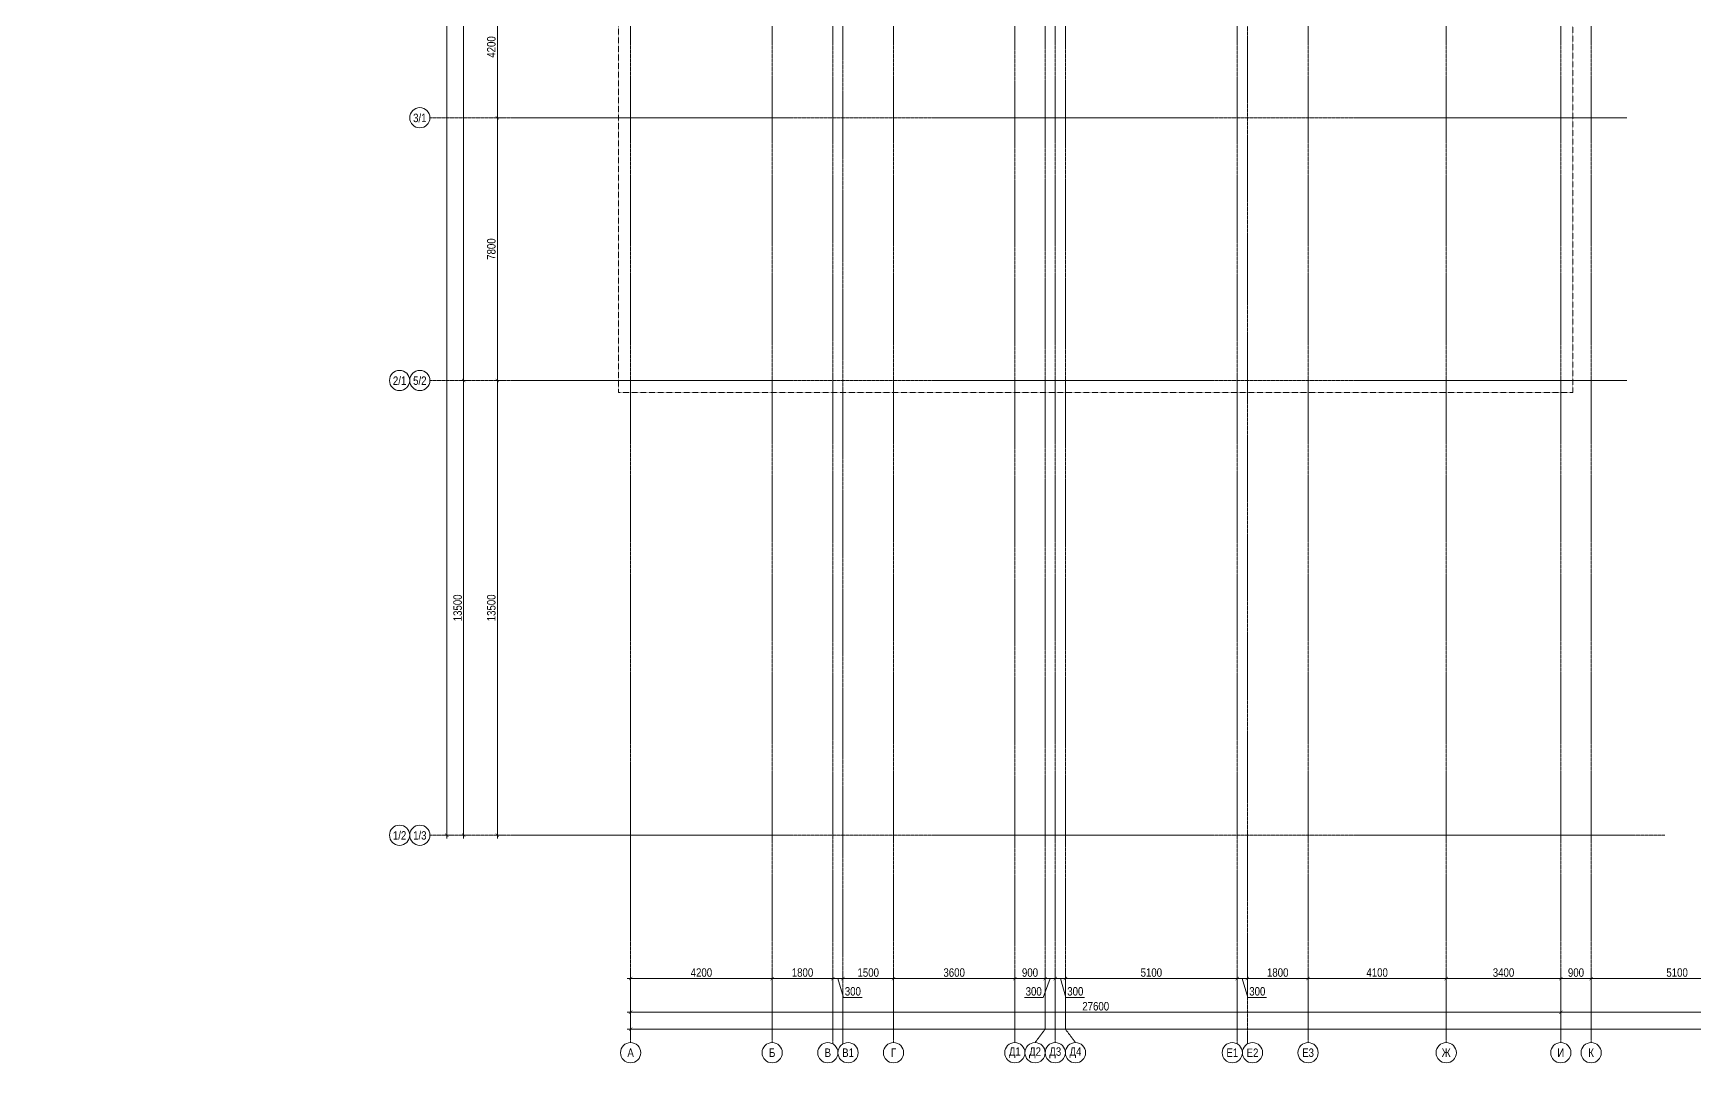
# Model space of a CAD drawing. Header units: millimetres. Extents: x -328335 to 1212475, y -208171 to 164144.
# Drawn here: x 177051 to 226322, y -6755 to 23809 of the extents above; entities that cross this region are included whole.
import ezdxf
from ezdxf import colors
from ezdxf.entities.mleader import LeaderData, LeaderLine
from ezdxf.enums import TextEntityAlignment as Align
from ezdxf.math import Vec2, Vec3

# ---------------------------------------------------------------- set-up
doc = ezdxf.new("R2010")
doc.units = ezdxf.units.MM
doc.header["$LTSCALE"] = 0.5
doc.linetypes.add('CENTER2', pattern=[28.575, 19.05, -3.175, 3.175, -3.175])
doc.linetypes.add('DASHED', pattern=[19.05, 12.7, -6.35])
doc.layers.get('Defpoints').update_dxf_attribs({"color": 140})
doc.layers.add('АР_Делит', color=120, linetype='Continuous', lineweight=0, plot=False)
doc.layers.add('АЦ_Выноски', color=7, linetype='Continuous', lineweight=5)
doc.layers.add('РД_Оси_размер', color=8, linetype='Continuous', lineweight=0)
doc.layers.add('РД_Оси_100', color=7, linetype='Continuous', lineweight=0, true_color=0x525252)
doc.styles.add('style1', font='ARIALN.TTF')
doc.styles.add('ккк', font='isocpeur.ttf', dxfattribs={"width": 0.85, "oblique": 15})
doc.dimstyles.new('Dim100_ареал', dxfattribs={"dimscale": 100, "dimtxt": 2.5, "dimasz": 1, "dimexe": 1, "dimexo": 1, "dimgap": 0.5, "dimtad": 1, "dimzin": 12, "dimdsep": 46, "dimtxsty": 'style1', "dimblk": 'ARCHTICK', "dimcen": 1, "dimdle": 1, "dimaunit": 1, "dimadec": 0, "dimazin": 3, "dimtfac": 1, "dimtmove": 1, "dimatfit": 3, "dimldrblk": 'OPEN30', "dimfxl": 2, "dimfxlon": 1, "dimtolj": 1, "dimtzin": 0, "dimlwd": 5, "dimlwe": 5, "dimarcsym": 0})

# ---------------------------------------------------------------- blocks, each defined once
blk = doc.blocks.new('_ArchTick')
at = {"color": 0, "linetype": 'ByBlock', "const_width": 0.15}
blk.add_lwpolyline([(-0.5, -0.5), (0.5, 0.5)], dxfattribs=at)
blk = doc.blocks.new('*D154')
at = {"layer": 'Defpoints', "color": 0, "transparency": 16777216}
for p in [(0, -3255), (4200, -3255), (4200, -4255)]:
    blk.add_point(p, dxfattribs=at)
at = {"layer": 'РД_Оси_размер', "color": 0, "lineweight": 5, "transparency": 16777216}
for p, q in [((-100, -4255), (4300, -4255)), ((0, -4055), (0, -4355)), ((4200, -4055), (4200, -4355))]:
    blk.add_line(p, q, dxfattribs=at)
at = {"layer": 'РД_Оси_размер', "color": 0, "lineweight": 5, "transparency": 16777216, "xscale": 100, "yscale": 100, "zscale": 100, "rotation": 180}
blk.add_blockref('_ArchTick', (0, -4255), dxfattribs=at)
at = {"layer": 'РД_Оси_размер', "color": 0, "lineweight": 5, "transparency": 16777216, "xscale": 100, "yscale": 100, "zscale": 100}
blk.add_blockref('_ArchTick', (4200, -4255), dxfattribs=at)
at = {"layer": 'РД_Оси_размер', "color": 0, "transparency": 16777216, "insert": (2100, -4077), "char_height": 250, "attachment_point": 5, "style": 'style1'}
blk.add_mtext('\\A1;4200', dxfattribs=at)
blk = doc.blocks.new('_Open30')
at = {"color": 0, "linetype": 'ByBlock', "lineweight": -2}
for p, q in [((-1, 0.27), (0, 0)), ((0, 0), (-1, -0.27)), ((0, 0), (-1, 0))]:
    blk.add_line(p, q, dxfattribs=at)
blk = doc.blocks.new('A-iden')
at = {"linetype": 'Continuous', "lineweight": 5}
blk.add_circle((0, -4), 3, dxfattribs=at)
at = {"color": 0, "linetype": 'Continuous', "lineweight": 20, "style": 'ккк', "width": 0.85}
blk.add_attdef('ID', text='', height=4, dxfattribs=at).set_placement((0.31, -3.85), align=Align.MIDDLE_CENTER)
blk = doc.blocks.new('*D155')
at = {"layer": 'Defpoints', "color": 0, "transparency": 16777216}
for p in [(4200, -3255), (6000, -3255), (6000, -4255)]:
    blk.add_point(p, dxfattribs=at)
at = {"layer": 'РД_Оси_размер', "color": 0, "lineweight": 5, "transparency": 16777216}
for p, q in [((4100, -4255), (6100, -4255)), ((4200, -4055), (4200, -4355)), ((6000, -4055), (6000, -4355))]:
    blk.add_line(p, q, dxfattribs=at)
at = {"layer": 'РД_Оси_размер', "color": 0, "lineweight": 5, "transparency": 16777216, "xscale": 100, "yscale": 100, "zscale": 100, "rotation": 180}
blk.add_blockref('_ArchTick', (4200, -4255), dxfattribs=at)
at = {"layer": 'РД_Оси_размер', "color": 0, "lineweight": 5, "transparency": 16777216, "xscale": 100, "yscale": 100, "zscale": 100}
blk.add_blockref('_ArchTick', (6000, -4255), dxfattribs=at)
at = {"layer": 'РД_Оси_размер', "color": 0, "transparency": 16777216, "insert": (5100, -4077), "char_height": 250, "attachment_point": 5, "style": 'style1'}
blk.add_mtext('\\A1;1800', dxfattribs=at)
blk = doc.blocks.new('*D156')
at = {"layer": 'Defpoints', "color": 0, "transparency": 16777216}
for p in [(6000, -3255), (6300, -3255), (6300, -4255)]:
    blk.add_point(p, dxfattribs=at)
at = {"layer": 'РД_Оси_размер', "color": 0, "lineweight": 5, "transparency": 16777216}
for p, q in [((5900, -4255), (6400, -4255)), ((6000, -4055), (6000, -4355)), ((6150, -4255), (6317, -4813)), ((6300, -4055), (6300, -4355)), ((6317, -4813), (6870, -4813))]:
    blk.add_line(p, q, dxfattribs=at)
at = {"layer": 'РД_Оси_размер', "color": 0, "lineweight": 5, "transparency": 16777216, "xscale": 100, "yscale": 100, "zscale": 100, "rotation": 180}
blk.add_blockref('_ArchTick', (6000, -4255), dxfattribs=at)
at = {"layer": 'РД_Оси_размер', "color": 0, "lineweight": 5, "transparency": 16777216, "xscale": 100, "yscale": 100, "zscale": 100}
blk.add_blockref('_ArchTick', (6300, -4255), dxfattribs=at)
at = {"layer": 'РД_Оси_размер', "color": 0, "transparency": 16777216, "insert": (6594, -4635), "char_height": 250, "attachment_point": 5, "style": 'style1'}
blk.add_mtext('\\A1;300', dxfattribs=at)
blk = doc.blocks.new('*D157')
at = {"layer": 'Defpoints', "color": 0, "transparency": 16777216}
for p in [(6300, -3255), (7800, -3255), (7800, -4255)]:
    blk.add_point(p, dxfattribs=at)
at = {"layer": 'РД_Оси_размер', "color": 0, "lineweight": 5, "transparency": 16777216}
for p, q in [((6200, -4255), (7900, -4255)), ((6300, -4055), (6300, -4355)), ((7800, -4055), (7800, -4355))]:
    blk.add_line(p, q, dxfattribs=at)
at = {"layer": 'РД_Оси_размер', "color": 0, "lineweight": 5, "transparency": 16777216, "xscale": 100, "yscale": 100, "zscale": 100, "rotation": 180}
blk.add_blockref('_ArchTick', (6300, -4255), dxfattribs=at)
at = {"layer": 'РД_Оси_размер', "color": 0, "lineweight": 5, "transparency": 16777216, "xscale": 100, "yscale": 100, "zscale": 100}
blk.add_blockref('_ArchTick', (7800, -4255), dxfattribs=at)
at = {"layer": 'РД_Оси_размер', "color": 0, "transparency": 16777216, "insert": (7050, -4077), "char_height": 250, "attachment_point": 5, "style": 'style1'}
blk.add_mtext('\\A1;1500', dxfattribs=at)
blk = doc.blocks.new('*D158')
at = {"layer": 'Defpoints', "color": 0, "transparency": 16777216}
for p in [(7800, -3255), (11400, -3255), (11400, -4255)]:
    blk.add_point(p, dxfattribs=at)
at = {"layer": 'РД_Оси_размер', "color": 0, "lineweight": 5, "transparency": 16777216}
for p, q in [((7700, -4255), (11500, -4255)), ((7800, -4055), (7800, -4355)), ((11400, -4055), (11400, -4355))]:
    blk.add_line(p, q, dxfattribs=at)
at = {"layer": 'РД_Оси_размер', "color": 0, "lineweight": 5, "transparency": 16777216, "xscale": 100, "yscale": 100, "zscale": 100, "rotation": 180}
blk.add_blockref('_ArchTick', (7800, -4255), dxfattribs=at)
at = {"layer": 'РД_Оси_размер', "color": 0, "lineweight": 5, "transparency": 16777216, "xscale": 100, "yscale": 100, "zscale": 100}
blk.add_blockref('_ArchTick', (11400, -4255), dxfattribs=at)
at = {"layer": 'РД_Оси_размер', "color": 0, "transparency": 16777216, "insert": (9600, -4077), "char_height": 250, "attachment_point": 5, "style": 'style1'}
blk.add_mtext('\\A1;3600', dxfattribs=at)
blk = doc.blocks.new('*D159')
at = {"layer": 'Defpoints', "color": 0, "transparency": 16777216}
for p in [(11400, -3255), (12300, -3255), (12300, -4255)]:
    blk.add_point(p, dxfattribs=at)
at = {"layer": 'РД_Оси_размер', "color": 0, "lineweight": 5, "transparency": 16777216}
for p, q in [((11300, -4255), (12400, -4255)), ((11400, -4055), (11400, -4355)), ((12300, -4055), (12300, -4355))]:
    blk.add_line(p, q, dxfattribs=at)
at = {"layer": 'РД_Оси_размер', "color": 0, "lineweight": 5, "transparency": 16777216, "xscale": 100, "yscale": 100, "zscale": 100, "rotation": 180}
blk.add_blockref('_ArchTick', (11400, -4255), dxfattribs=at)
at = {"layer": 'РД_Оси_размер', "color": 0, "lineweight": 5, "transparency": 16777216, "xscale": 100, "yscale": 100, "zscale": 100}
blk.add_blockref('_ArchTick', (12300, -4255), dxfattribs=at)
at = {"layer": 'РД_Оси_размер', "color": 0, "transparency": 16777216, "insert": (11850, -4077), "char_height": 250, "attachment_point": 5, "style": 'style1'}
blk.add_mtext('\\A1;900', dxfattribs=at)
blk = doc.blocks.new('*D160')
at = {"layer": 'Defpoints', "color": 0, "transparency": 16777216}
for p in [(12300, -3255), (12600, -3255), (12600, -4255)]:
    blk.add_point(p, dxfattribs=at)
at = {"layer": 'РД_Оси_размер', "color": 0, "lineweight": 5, "transparency": 16777216}
for p, q in [((12200, -4255), (12700, -4255)), ((12450, -4255), (12237, -4813)), ((12300, -4055), (12300, -4355)), ((12600, -4055), (12600, -4355)), ((12237, -4813), (11684, -4813))]:
    blk.add_line(p, q, dxfattribs=at)
at = {"layer": 'РД_Оси_размер', "color": 0, "lineweight": 5, "transparency": 16777216, "xscale": 100, "yscale": 100, "zscale": 100, "rotation": 180}
blk.add_blockref('_ArchTick', (12300, -4255), dxfattribs=at)
at = {"layer": 'РД_Оси_размер', "color": 0, "lineweight": 5, "transparency": 16777216, "xscale": 100, "yscale": 100, "zscale": 100}
blk.add_blockref('_ArchTick', (12600, -4255), dxfattribs=at)
at = {"layer": 'РД_Оси_размер', "color": 0, "transparency": 16777216, "insert": (11960, -4636), "char_height": 250, "attachment_point": 5, "style": 'style1'}
blk.add_mtext('\\A1;300', dxfattribs=at)
blk = doc.blocks.new('*D161')
at = {"layer": 'Defpoints', "color": 0, "transparency": 16777216}
for p in [(12600, -3255), (12900, -3255), (12900, -4255)]:
    blk.add_point(p, dxfattribs=at)
at = {"layer": 'РД_Оси_размер', "color": 0, "lineweight": 5, "transparency": 16777216}
for p, q in [((12500, -4255), (13000, -4255)), ((12600, -4055), (12600, -4355)), ((12750, -4255), (12917, -4813)), ((12900, -4055), (12900, -4355)), ((12917, -4813), (13470, -4813))]:
    blk.add_line(p, q, dxfattribs=at)
at = {"layer": 'РД_Оси_размер', "color": 0, "lineweight": 5, "transparency": 16777216, "xscale": 100, "yscale": 100, "zscale": 100, "rotation": 180}
blk.add_blockref('_ArchTick', (12600, -4255), dxfattribs=at)
at = {"layer": 'РД_Оси_размер', "color": 0, "lineweight": 5, "transparency": 16777216, "xscale": 100, "yscale": 100, "zscale": 100}
blk.add_blockref('_ArchTick', (12900, -4255), dxfattribs=at)
at = {"layer": 'РД_Оси_размер', "color": 0, "transparency": 16777216, "insert": (13194, -4635), "char_height": 250, "attachment_point": 5, "style": 'style1'}
blk.add_mtext('\\A1;300', dxfattribs=at)
blk = doc.blocks.new('*D162')
at = {"layer": 'Defpoints', "color": 0, "transparency": 16777216}
for p in [(12900, -3255), (18000, -3255), (18000, -4255)]:
    blk.add_point(p, dxfattribs=at)
at = {"layer": 'РД_Оси_размер', "color": 0, "lineweight": 5, "transparency": 16777216}
for p, q in [((12800, -4255), (18100, -4255)), ((12900, -4055), (12900, -4355)), ((18000, -4055), (18000, -4355))]:
    blk.add_line(p, q, dxfattribs=at)
at = {"layer": 'РД_Оси_размер', "color": 0, "lineweight": 5, "transparency": 16777216, "xscale": 100, "yscale": 100, "zscale": 100, "rotation": 180}
blk.add_blockref('_ArchTick', (12900, -4255), dxfattribs=at)
at = {"layer": 'РД_Оси_размер', "color": 0, "lineweight": 5, "transparency": 16777216, "xscale": 100, "yscale": 100, "zscale": 100}
blk.add_blockref('_ArchTick', (18000, -4255), dxfattribs=at)
at = {"layer": 'РД_Оси_размер', "color": 0, "transparency": 16777216, "insert": (15450, -4077), "char_height": 250, "attachment_point": 5, "style": 'style1'}
blk.add_mtext('\\A1;5100', dxfattribs=at)
blk = doc.blocks.new('*D163')
at = {"layer": 'Defpoints', "color": 0, "transparency": 16777216}
for p in [(18000, -3255), (18300, -3255), (18300, -4255)]:
    blk.add_point(p, dxfattribs=at)
at = {"layer": 'РД_Оси_размер', "color": 0, "lineweight": 5, "transparency": 16777216}
for p, q in [((17900, -4255), (18400, -4255)), ((18000, -4055), (18000, -4355)), ((18150, -4255), (18317, -4813)), ((18300, -4055), (18300, -4355)), ((18317, -4813), (18870, -4813))]:
    blk.add_line(p, q, dxfattribs=at)
at = {"layer": 'РД_Оси_размер', "color": 0, "lineweight": 5, "transparency": 16777216, "xscale": 100, "yscale": 100, "zscale": 100, "rotation": 180}
blk.add_blockref('_ArchTick', (18000, -4255), dxfattribs=at)
at = {"layer": 'РД_Оси_размер', "color": 0, "lineweight": 5, "transparency": 16777216, "xscale": 100, "yscale": 100, "zscale": 100}
blk.add_blockref('_ArchTick', (18300, -4255), dxfattribs=at)
at = {"layer": 'РД_Оси_размер', "color": 0, "transparency": 16777216, "insert": (18594, -4635), "char_height": 250, "attachment_point": 5, "style": 'style1'}
blk.add_mtext('\\A1;300', dxfattribs=at)
blk = doc.blocks.new('*D164')
at = {"layer": 'Defpoints', "color": 0, "transparency": 16777216}
for p in [(18300, -3255), (20100, -3255), (20100, -4255)]:
    blk.add_point(p, dxfattribs=at)
at = {"layer": 'РД_Оси_размер', "color": 0, "lineweight": 5, "transparency": 16777216}
for p, q in [((18200, -4255), (20200, -4255)), ((18300, -4055), (18300, -4355)), ((20100, -4055), (20100, -4355))]:
    blk.add_line(p, q, dxfattribs=at)
at = {"layer": 'РД_Оси_размер', "color": 0, "lineweight": 5, "transparency": 16777216, "xscale": 100, "yscale": 100, "zscale": 100, "rotation": 180}
blk.add_blockref('_ArchTick', (18300, -4255), dxfattribs=at)
at = {"layer": 'РД_Оси_размер', "color": 0, "lineweight": 5, "transparency": 16777216, "xscale": 100, "yscale": 100, "zscale": 100}
blk.add_blockref('_ArchTick', (20100, -4255), dxfattribs=at)
at = {"layer": 'РД_Оси_размер', "color": 0, "transparency": 16777216, "insert": (19200, -4077), "char_height": 250, "attachment_point": 5, "style": 'style1'}
blk.add_mtext('\\A1;1800', dxfattribs=at)
blk = doc.blocks.new('*D165')
at = {"layer": 'Defpoints', "color": 0, "transparency": 16777216}
for p in [(20100, -3255), (24200, -3255), (24200, -4255)]:
    blk.add_point(p, dxfattribs=at)
at = {"layer": 'РД_Оси_размер', "color": 0, "lineweight": 5, "transparency": 16777216}
for p, q in [((20000, -4255), (24300, -4255)), ((20100, -4055), (20100, -4355)), ((24200, -4055), (24200, -4355))]:
    blk.add_line(p, q, dxfattribs=at)
at = {"layer": 'РД_Оси_размер', "color": 0, "lineweight": 5, "transparency": 16777216, "xscale": 100, "yscale": 100, "zscale": 100, "rotation": 180}
blk.add_blockref('_ArchTick', (20100, -4255), dxfattribs=at)
at = {"layer": 'РД_Оси_размер', "color": 0, "lineweight": 5, "transparency": 16777216, "xscale": 100, "yscale": 100, "zscale": 100}
blk.add_blockref('_ArchTick', (24200, -4255), dxfattribs=at)
at = {"layer": 'РД_Оси_размер', "color": 0, "transparency": 16777216, "insert": (22150, -4077), "char_height": 250, "attachment_point": 5, "style": 'style1'}
blk.add_mtext('\\A1;4100', dxfattribs=at)
blk = doc.blocks.new('*D166')
at = {"layer": 'Defpoints', "color": 0, "transparency": 16777216}
for p in [(24200, -3255), (27600, -3255), (27600, -4255)]:
    blk.add_point(p, dxfattribs=at)
at = {"layer": 'РД_Оси_размер', "color": 0, "lineweight": 5, "transparency": 16777216}
for p, q in [((24100, -4255), (27700, -4255)), ((24200, -4055), (24200, -4355)), ((27600, -4055), (27600, -4355))]:
    blk.add_line(p, q, dxfattribs=at)
at = {"layer": 'РД_Оси_размер', "color": 0, "lineweight": 5, "transparency": 16777216, "xscale": 100, "yscale": 100, "zscale": 100, "rotation": 180}
blk.add_blockref('_ArchTick', (24200, -4255), dxfattribs=at)
at = {"layer": 'РД_Оси_размер', "color": 0, "lineweight": 5, "transparency": 16777216, "xscale": 100, "yscale": 100, "zscale": 100}
blk.add_blockref('_ArchTick', (27600, -4255), dxfattribs=at)
at = {"layer": 'РД_Оси_размер', "color": 0, "transparency": 16777216, "insert": (25900, -4077), "char_height": 250, "attachment_point": 5, "style": 'style1'}
blk.add_mtext('\\A1;3400', dxfattribs=at)
blk = doc.blocks.new('*D167')
at = {"layer": 'Defpoints', "color": 0, "transparency": 16777216}
for p in [(27600, -3255), (28500, -3255), (28500, -4255)]:
    blk.add_point(p, dxfattribs=at)
at = {"layer": 'РД_Оси_размер', "color": 0, "lineweight": 5, "transparency": 16777216}
for p, q in [((27500, -4255), (28600, -4255)), ((27600, -4055), (27600, -4355)), ((28500, -4055), (28500, -4355))]:
    blk.add_line(p, q, dxfattribs=at)
at = {"layer": 'РД_Оси_размер', "color": 0, "lineweight": 5, "transparency": 16777216, "xscale": 100, "yscale": 100, "zscale": 100, "rotation": 180}
blk.add_blockref('_ArchTick', (27600, -4255), dxfattribs=at)
at = {"layer": 'РД_Оси_размер', "color": 0, "lineweight": 5, "transparency": 16777216, "xscale": 100, "yscale": 100, "zscale": 100}
blk.add_blockref('_ArchTick', (28500, -4255), dxfattribs=at)
at = {"layer": 'РД_Оси_размер', "color": 0, "transparency": 16777216, "insert": (28050, -4077), "char_height": 250, "attachment_point": 5, "style": 'style1'}
blk.add_mtext('\\A1;900', dxfattribs=at)
blk = doc.blocks.new('*D168')
at = {"layer": 'Defpoints', "color": 0, "transparency": 16777216}
for p in [(28500, -3255), (33600, -3255), (33600, -4255)]:
    blk.add_point(p, dxfattribs=at)
at = {"layer": 'РД_Оси_размер', "color": 0, "lineweight": 5, "transparency": 16777216}
for p, q in [((28400, -4255), (33700, -4255)), ((28500, -4055), (28500, -4355)), ((33600, -4055), (33600, -4355))]:
    blk.add_line(p, q, dxfattribs=at)
at = {"layer": 'РД_Оси_размер', "color": 0, "lineweight": 5, "transparency": 16777216, "xscale": 100, "yscale": 100, "zscale": 100, "rotation": 180}
blk.add_blockref('_ArchTick', (28500, -4255), dxfattribs=at)
at = {"layer": 'РД_Оси_размер', "color": 0, "lineweight": 5, "transparency": 16777216, "xscale": 100, "yscale": 100, "zscale": 100}
blk.add_blockref('_ArchTick', (33600, -4255), dxfattribs=at)
at = {"layer": 'РД_Оси_размер', "color": 0, "transparency": 16777216, "insert": (31050, -4077), "char_height": 250, "attachment_point": 5, "style": 'style1'}
blk.add_mtext('\\A1;5100', dxfattribs=at)
blk = doc.blocks.new('*D30')
at = {"layer": 'Defpoints', "color": 0, "transparency": 16777216}
for p in [(0, -3255), (114600, -3255), (114600, -5755)]:
    blk.add_point(p, dxfattribs=at)
at = {"layer": 'РД_Оси_размер', "color": 0, "lineweight": 5, "transparency": 16777216}
for p, q in [((-100, -5755), (114700, -5755)), ((0, -5555), (0, -5855)), ((114600, -5555), (114600, -5855))]:
    blk.add_line(p, q, dxfattribs=at)
at = {"layer": 'РД_Оси_размер', "color": 0, "lineweight": 5, "transparency": 16777216, "xscale": 100, "yscale": 100, "zscale": 100, "rotation": 180}
blk.add_blockref('_ArchTick', (0, -5755), dxfattribs=at)
at = {"layer": 'РД_Оси_размер', "color": 0, "lineweight": 5, "transparency": 16777216, "xscale": 100, "yscale": 100, "zscale": 100}
blk.add_blockref('_ArchTick', (114600, -5755), dxfattribs=at)
at = {"layer": 'РД_Оси_размер', "color": 0, "transparency": 16777216, "insert": (57300, -5577), "char_height": 250, "attachment_point": 5, "style": 'style1'}
blk.add_mtext('\\A1;114600', dxfattribs=at)
blk = doc.blocks.new('*D289')
at = {"layer": 'Defpoints', "color": 0, "transparency": 16777216}
for p in [(-5455, 134700), (-2955, 134700), (-2955, 0)]:
    blk.add_point(p, dxfattribs=at)
at = {"layer": 'РД_Оси_размер', "color": 0, "lineweight": 5, "transparency": 16777216}
for p, q in [((-5255, 134700), (-5555, 134700)), ((-5455, -100), (-5455, 134800)), ((-5255, 0), (-5555, 0))]:
    blk.add_line(p, q, dxfattribs=at)
at = {"layer": 'РД_Оси_размер', "color": 0, "lineweight": 5, "transparency": 16777216, "xscale": 100, "yscale": 100, "zscale": 100}
for p, rotation in [((-5455, 134700), 90), ((-5455, 0), 270)]:
    blk.add_blockref('_ArchTick', p, dxfattribs=dict(at, rotation=rotation))
at = {"layer": 'РД_Оси_размер', "color": 0, "transparency": 16777216, "insert": (-5633, 67350), "char_height": 250, "attachment_point": 5, "rotation": 90, "style": 'style1'}
blk.add_mtext('\\A1;134700', dxfattribs=at)
blk = doc.blocks.new('*D31')
at = {"layer": 'Defpoints', "color": 0, "transparency": 16777216}
for p in [(-3955, 13500), (-3220, 13500), (-2955, 0)]:
    blk.add_point(p, dxfattribs=at)
at = {"layer": 'РД_Оси_размер', "color": 0, "lineweight": 5, "transparency": 16777216}
for p, q in [((-3755, 13500), (-4055, 13500)), ((-3955, -100), (-3955, 13600)), ((-3755, 0), (-4055, 0))]:
    blk.add_line(p, q, dxfattribs=at)
at = {"layer": 'РД_Оси_размер', "color": 0, "lineweight": 5, "transparency": 16777216, "xscale": 100, "yscale": 100, "zscale": 100}
for p, rotation in [((-3955, 13500), 90), ((-3955, 0), 270)]:
    blk.add_blockref('_ArchTick', p, dxfattribs=dict(at, rotation=rotation))
at = {"layer": 'РД_Оси_размер', "color": 0, "transparency": 16777216, "insert": (-4133, 6750), "char_height": 250, "attachment_point": 5, "rotation": 90, "style": 'style1'}
blk.add_mtext('\\A1;13500', dxfattribs=at)
blk = doc.blocks.new('*D32')
at = {"layer": 'Defpoints', "color": 0, "transparency": 16777216}
for p in [(-3955, 21300), (-2955, 21300), (-3220, 13500)]:
    blk.add_point(p, dxfattribs=at)
at = {"layer": 'РД_Оси_размер', "color": 0, "lineweight": 5, "transparency": 16777216}
for p, q in [((-3755, 21300), (-4055, 21300)), ((-3955, 13400), (-3955, 21400)), ((-3755, 13500), (-4055, 13500))]:
    blk.add_line(p, q, dxfattribs=at)
at = {"layer": 'РД_Оси_размер', "color": 0, "lineweight": 5, "transparency": 16777216, "xscale": 100, "yscale": 100, "zscale": 100}
for p, rotation in [((-3955, 21300), 90), ((-3955, 13500), 270)]:
    blk.add_blockref('_ArchTick', p, dxfattribs=dict(at, rotation=rotation))
at = {"layer": 'РД_Оси_размер', "color": 0, "transparency": 16777216, "insert": (-4133, 17400), "char_height": 250, "attachment_point": 5, "rotation": 90, "style": 'style1'}
blk.add_mtext('\\A1;7800', dxfattribs=at)
blk = doc.blocks.new('*D290')
at = {"layer": 'Defpoints', "color": 0, "transparency": 16777216}
for p in [(-3955, 25500), (-2955, 25500), (-2955, 21300)]:
    blk.add_point(p, dxfattribs=at)
at = {"layer": 'РД_Оси_размер', "color": 0, "lineweight": 5, "transparency": 16777216}
for p, q in [((-3755, 25500), (-4055, 25500)), ((-3955, 21200), (-3955, 25600)), ((-3755, 21300), (-4055, 21300))]:
    blk.add_line(p, q, dxfattribs=at)
at = {"layer": 'РД_Оси_размер', "color": 0, "lineweight": 5, "transparency": 16777216, "xscale": 100, "yscale": 100, "zscale": 100}
for p, rotation in [((-3955, 25500), 90), ((-3955, 21300), 270)]:
    blk.add_blockref('_ArchTick', p, dxfattribs=dict(at, rotation=rotation))
at = {"layer": 'РД_Оси_размер', "color": 0, "transparency": 16777216, "insert": (-4133, 23400), "char_height": 250, "attachment_point": 5, "rotation": 90, "style": 'style1'}
blk.add_mtext('\\A1;4200', dxfattribs=at)
blk = doc.blocks.new('*D183')
at = {"layer": 'Defpoints', "color": 0, "transparency": 16777216}
for p in [(-4955, 13500), (-2955, 13500), (-2955, 0)]:
    blk.add_point(p, dxfattribs=at)
at = {"layer": 'РД_Оси_размер', "color": 0, "lineweight": 5, "transparency": 16777216}
for p, q in [((-4755, 13500), (-5055, 13500)), ((-4955, -100), (-4955, 13600)), ((-4755, 0), (-5055, 0))]:
    blk.add_line(p, q, dxfattribs=at)
at = {"layer": 'РД_Оси_размер', "color": 0, "lineweight": 5, "transparency": 16777216, "xscale": 100, "yscale": 100, "zscale": 100}
for p, rotation in [((-4955, 13500), 90), ((-4955, 0), 270)]:
    blk.add_blockref('_ArchTick', p, dxfattribs=dict(at, rotation=rotation))
at = {"layer": 'РД_Оси_размер', "color": 0, "transparency": 16777216, "insert": (-5133, 6750), "char_height": 250, "attachment_point": 5, "rotation": 90, "style": 'style1'}
blk.add_mtext('\\A1;13500', dxfattribs=at)
blk = doc.blocks.new('*D184')
at = {"layer": 'Defpoints', "color": 0, "transparency": 16777216}
for p in [(-4955, 63900), (-2955, 63900), (-2955, 13500)]:
    blk.add_point(p, dxfattribs=at)
at = {"layer": 'РД_Оси_размер', "color": 0, "lineweight": 5, "transparency": 16777216}
for p, q in [((-4755, 63900), (-5055, 63900)), ((-4955, 13400), (-4955, 64000)), ((-4755, 13500), (-5055, 13500))]:
    blk.add_line(p, q, dxfattribs=at)
at = {"layer": 'РД_Оси_размер', "color": 0, "lineweight": 5, "transparency": 16777216, "xscale": 100, "yscale": 100, "zscale": 100}
for p, rotation in [((-4955, 63900), 90), ((-4955, 13500), 270)]:
    blk.add_blockref('_ArchTick', p, dxfattribs=dict(at, rotation=rotation))
at = {"layer": 'РД_Оси_размер', "color": 0, "transparency": 16777216, "insert": (-5133, 38700), "char_height": 250, "attachment_point": 5, "rotation": 90, "style": 'style1'}
blk.add_mtext('\\A1;50400', dxfattribs=at)
blk = doc.blocks.new('*D188')
at = {"layer": 'Defpoints', "color": 0, "transparency": 16777216}
for p in [(0, -3255), (27600, -3255), (27600, -5255)]:
    blk.add_point(p, dxfattribs=at)
at = {"layer": 'РД_Оси_размер', "color": 0, "lineweight": 5, "transparency": 16777216}
for p, q in [((-100, -5255), (27700, -5255)), ((0, -5055), (0, -5355)), ((27600, -5055), (27600, -5355))]:
    blk.add_line(p, q, dxfattribs=at)
at = {"layer": 'РД_Оси_размер', "color": 0, "lineweight": 5, "transparency": 16777216, "xscale": 100, "yscale": 100, "zscale": 100, "rotation": 180}
blk.add_blockref('_ArchTick', (0, -5255), dxfattribs=at)
at = {"layer": 'РД_Оси_размер', "color": 0, "lineweight": 5, "transparency": 16777216, "xscale": 100, "yscale": 100, "zscale": 100}
blk.add_blockref('_ArchTick', (27600, -5255), dxfattribs=at)
at = {"layer": 'РД_Оси_размер', "color": 0, "transparency": 16777216, "insert": (13800, -5077), "char_height": 250, "attachment_point": 5, "style": 'style1'}
blk.add_mtext('\\A1;27600', dxfattribs=at)
blk = doc.blocks.new('*D50')
at = {"layer": 'Defpoints', "color": 0, "transparency": 16777216}
for p in [(27600, -3255), (45600, -3253), (45600, -5255)]:
    blk.add_point(p, dxfattribs=at)
at = {"layer": 'РД_Оси_размер', "color": 0, "lineweight": 5, "transparency": 16777216}
for p, q in [((27500, -5255), (45700, -5255)), ((27600, -5055), (27600, -5355)), ((45600, -5055), (45600, -5355))]:
    blk.add_line(p, q, dxfattribs=at)
at = {"layer": 'РД_Оси_размер', "color": 0, "lineweight": 5, "transparency": 16777216, "xscale": 100, "yscale": 100, "zscale": 100, "rotation": 180}
blk.add_blockref('_ArchTick', (27600, -5255), dxfattribs=at)
at = {"layer": 'РД_Оси_размер', "color": 0, "lineweight": 5, "transparency": 16777216, "xscale": 100, "yscale": 100, "zscale": 100}
blk.add_blockref('_ArchTick', (45600, -5255), dxfattribs=at)
at = {"layer": 'РД_Оси_размер', "color": 0, "transparency": 16777216, "insert": (36600, -5077), "char_height": 250, "attachment_point": 5, "style": 'style1'}
blk.add_mtext('\\A1;18000', dxfattribs=at)
blk = doc.blocks.new('_Dot')
at = {"color": 0, "linetype": 'ByBlock', "lineweight": -2}
blk.add_line((-0.5, 0), (-1, 0), dxfattribs=at)
at = {"color": 0, "linetype": 'ByBlock', "const_width": 0.5}
blk.add_lwpolyline([(-0.25, 0, 1), (0.25, 0, 1)], format="xyb", close=True, dxfattribs=at)
blk = doc.blocks.new('СОШ_2200_АР_ОСИ_М100_28.05.24')
at = {"layer": 'АР_Делит', "color": 5, "linetype": 'DASHED'}
blk.add_lwpolyline([(45245, 68320), (20455, 68320), (20455, 26755), (27955, 26755), (27955, 13145), (-355, 13145), (-355, 100855), (37145, 100855)], dxfattribs=at)
at = {"layer": 'АР_Делит'}
for points in [[(0, -2065.317), (0, 2065.317)], [(-2065.317, 0), (2065.317, 0)]]:
    blk.add_lwpolyline(points, dxfattribs=at)
at = {"layer": 'РД_Оси_100', "color": 8, "linetype": 'CENTER2', "true_color": 0x808080}
for p, q in [((0, -6155), (0, 139938.679)), ((4200, -6155), (4200, 139938.679)), ((20100, -6155), (20100, 139938.679)), ((24200, -6155), (24200, 139938.679)), ((27600, -6155), (27600, 139938.679)), ((-5954.958, 21300), (29555, 21300)), ((-5954.958, 13500), (29555, 13500)), ((-5954.958, 0), (30690.994, 0))]:
    blk.add_line(p, q, dxfattribs=at)
for points in [[(5849.555, 139938.679), (6000, 139538.679), (6000, -6194.559)], [(6300, -6195.83), (6300, 139538.679), (6450, 139938.679)], [(7800, -6155), (7800, 139938.679)], [(11400, 139938.679), (11400, -6155)], [(12000.12, -6155), (12300, -5755), (12300, 139538.679), (12000, 139938.679)], [(12600, -6155), (12600, 139938.679)], [(13200, -6155), (12900, -5755), (12900, 139538.679), (13220.167, 139939.357)], [(17850, 139938.679), (18000, 139538.679), (18000, -6194.092)], [(18300, -6196.31), (18300, 139538.679), (18450, 139938.679)], [(28500, -6155), (28500, 139938.679)]]:
    blk.add_lwpolyline(points, dxfattribs=at)
at = {"layer": 'РД_Оси_100', "color": 0}
ref = blk.add_blockref('A-iden', (-6254.958, 21700), dxfattribs=dict(at, xscale=100, yscale=100, zscale=100))
ref.add_attrib('ID', '3/1', dxfattribs={"layer": '0', "linetype": 'Continuous', "height": 250, "style": 'style1'}).set_placement((-6254.958, 21300), align=Align.MIDDLE)
ref = blk.add_blockref('A-iden', (-6854.958, 13900), dxfattribs=dict(at, xscale=100, yscale=100, zscale=100))
ref.add_attrib('ID', '2/1', dxfattribs={"layer": '0', "linetype": 'Continuous', "height": 250, "style": 'style1'}).set_placement((-6854.958, 13500), align=Align.MIDDLE)
ref = blk.add_blockref('A-iden', (-6254.958, 13900), dxfattribs=dict(at, xscale=100, yscale=100, zscale=100))
ref.add_attrib('ID', '5/2', dxfattribs={"layer": '0', "linetype": 'Continuous', "height": 250, "style": 'style1'}).set_placement((-6254.958, 13500), align=Align.MIDDLE)
ref = blk.add_blockref('A-iden', (-6854.958, 400), dxfattribs=dict(at, xscale=100, yscale=100, zscale=100))
ref.add_attrib('ID', '1/2', dxfattribs={"layer": '0', "linetype": 'Continuous', "height": 250, "style": 'style1'}).set_placement((-6854.958, 0), align=Align.MIDDLE)
ref = blk.add_blockref('A-iden', (-6254.958, 400), dxfattribs=dict(at, xscale=100, yscale=100, zscale=100))
ref.add_attrib('ID', '1/3', dxfattribs={"layer": '0', "linetype": 'Continuous', "height": 250, "style": 'style1'}).set_placement((-6254.958, 0), align=Align.MIDDLE)
ref = blk.add_blockref('A-iden', (0, -6054.999), dxfattribs=dict(at, xscale=100, yscale=100, zscale=100))
ref.add_attrib('ID', 'А', dxfattribs={"layer": '0', "linetype": 'Continuous', "height": 250, "style": 'style1'}).set_placement((0, -6454.999), align=Align.MIDDLE)
ref = blk.add_blockref('A-iden', (4200, -6054.999), dxfattribs=dict(at, xscale=100, yscale=100, zscale=100))
ref.add_attrib('ID', 'Б', dxfattribs={"layer": '0', "linetype": 'Continuous', "height": 250, "style": 'style1'}).set_placement((4200, -6454.999), align=Align.MIDDLE)
ref = blk.add_blockref('A-iden', (5851.101, -6054.999), dxfattribs=dict(at, xscale=100, yscale=100, zscale=100))
ref.add_attrib('ID', 'В', dxfattribs={"layer": '0', "linetype": 'Continuous', "height": 250, "style": 'style1'}).set_placement((5851.101, -6454.999), align=Align.MIDDLE)
ref = blk.add_blockref('A-iden', (6451.101, -6054.999), dxfattribs=dict(at, xscale=100, yscale=100, zscale=100))
ref.add_attrib('ID', 'В1', dxfattribs={"layer": '0', "linetype": 'Continuous', "height": 250, "style": 'style1'}).set_placement((6451.101, -6454.999), align=Align.MIDDLE)
ref = blk.add_blockref('A-iden', (7800.734, -6054.999), dxfattribs=dict(at, xscale=100, yscale=100, zscale=100))
ref.add_attrib('ID', 'Г', dxfattribs={"layer": '0', "linetype": 'Continuous', "height": 250, "style": 'style1'}).set_placement((7800.734, -6454.999), align=Align.MIDDLE)
ref = blk.add_blockref('A-iden', (11399.266, -6054.999), dxfattribs=dict(at, xscale=100, yscale=100, zscale=100))
ref.add_attrib('ID', 'Д1', dxfattribs={"layer": '0', "linetype": 'Continuous', "height": 250, "style": 'style1'}).set_placement((11399.266, -6454.999), align=Align.MIDDLE)
ref = blk.add_blockref('A-iden', (11999.266, -6054.999), dxfattribs=dict(at, xscale=100, yscale=100, zscale=100))
ref.add_attrib('ID', 'Д2', dxfattribs={"layer": '0', "linetype": 'Continuous', "height": 250, "style": 'style1'}).set_placement((11999.266, -6454.999), align=Align.MIDDLE)
ref = blk.add_blockref('A-iden', (12599.266, -6054.999), dxfattribs=dict(at, xscale=100, yscale=100, zscale=100))
ref.add_attrib('ID', 'Д3', dxfattribs={"layer": '0', "linetype": 'Continuous', "height": 250, "style": 'style1'}).set_placement((12599.266, -6454.999), align=Align.MIDDLE)
ref = blk.add_blockref('A-iden', (13199.266, -6054.999), dxfattribs=dict(at, xscale=100, yscale=100, zscale=100))
ref.add_attrib('ID', 'Д4', dxfattribs={"layer": '0', "linetype": 'Continuous', "height": 250, "style": 'style1'}).set_placement((13199.266, -6454.999), align=Align.MIDDLE)
ref = blk.add_blockref('A-iden', (17851.921, -6054.999), dxfattribs=dict(at, xscale=100, yscale=100, zscale=100))
ref.add_attrib('ID', 'Е1', dxfattribs={"layer": '0', "linetype": 'Continuous', "height": 250, "style": 'style1'}).set_placement((17851.921, -6454.999), align=Align.MIDDLE)
ref = blk.add_blockref('A-iden', (18451.921, -6054.999), dxfattribs=dict(at, xscale=100, yscale=100, zscale=100))
ref.add_attrib('ID', 'Е2', dxfattribs={"layer": '0', "linetype": 'Continuous', "height": 250, "style": 'style1'}).set_placement((18451.921, -6454.999), align=Align.MIDDLE)
ref = blk.add_blockref('A-iden', (20100, -6054.999), dxfattribs=dict(at, xscale=100, yscale=100, zscale=100))
ref.add_attrib('ID', 'Е3', dxfattribs={"layer": '0', "linetype": 'Continuous', "height": 250, "style": 'style1'}).set_placement((20100, -6454.999), align=Align.MIDDLE)
ref = blk.add_blockref('A-iden', (24200, -6054.999), dxfattribs=dict(at, xscale=100, yscale=100, zscale=100))
ref.add_attrib('ID', 'Ж', dxfattribs={"layer": '0', "linetype": 'Continuous', "height": 250, "style": 'style1'}).set_placement((24200, -6454.999), align=Align.MIDDLE)
ref = blk.add_blockref('A-iden', (27600, -6054.999), dxfattribs=dict(at, xscale=100, yscale=100, zscale=100))
ref.add_attrib('ID', 'И', dxfattribs={"layer": '0', "linetype": 'Continuous', "height": 250, "style": 'style1'}).set_placement((27600, -6454.999), align=Align.MIDDLE)
ref = blk.add_blockref('A-iden', (28499.266, -6054.999), dxfattribs=dict(at, xscale=100, yscale=100, zscale=100))
ref.add_attrib('ID', 'К', dxfattribs={"layer": '0', "linetype": 'Continuous', "height": 250, "style": 'style1'}).set_placement((28499.266, -6454.999), align=Align.MIDDLE)
at = {"layer": 'РД_Оси_размер'}
for base, p1, p2, picture, middle in [((-5454.958, 134700), (-2954.958, 0), (-2954.958, 134700), '*D289', (-5632.601, 67350)), ((-4954.958, 63900), (-2954.958, 13500), (-2954.958, 63900), '*D184', (-5132.601, 38700)), ((-3954.958, 25500), (-2954.958, 21300), (-2954.958, 25500), '*D290', (-4132.601, 23400)), ((-3954.958, 21300), (-3220.264, 13500), (-2954.958, 21300), '*D32', (-4132.601, 17400)), ((-4954.958, 13500), (-2954.958, 0), (-2954.958, 13500), '*D183', (-5132.601, 6750)), ((-3954.958, 13500), (-2954.958, 0), (-3220.264, 13500), '*D31', (-4132.601, 6750))]:
    dim = blk.add_linear_dim(base=base, p1=p1, p2=p2, angle=90, dimstyle='Dim100_ареал', dxfattribs=at)
    dim.commit()
    dim.dimension.update_dxf_attribs({"geometry": picture, "text_midpoint": middle})
for base, p1, p2, picture, middle in [((4200, -4255), (0, -3255), (4200, -3255), '*D154', (2100, -4077.357)), ((114600, -5755), (0, -3255), (114600, -3255), '*D30', (57300, -5577.357)), ((27600, -5255), (0, -3255), (27600, -3255), '*D188', (13800, -5077.357)), ((6000, -4255), (4200, -3255), (6000, -3255), '*D155', (5100, -4077.357)), ((6300, -4255), (6000, -3255), (6300, -3255), '*D156', (6367.379, -4635.286)), ((7800, -4255), (6300, -3255), (7800, -3255), '*D157', (7050, -4077.357)), ((11400, -4255), (7800, -3255), (11400, -3255), '*D158', (9600, -4077.357)), ((12300, -4255), (11400, -3255), (12300, -3255), '*D159', (11850, -4077.357)), ((12900, -4255), (12600, -3255), (12900, -3255), '*D161', (12967.379, -4635.286)), ((18000, -4255), (12900, -3255), (18000, -3255), '*D162', (15450, -4077.357)), ((18300, -4255), (18000, -3255), (18300, -3255), '*D163', (18367.379, -4635.286)), ((20100, -4255), (18300, -3255), (20100, -3255), '*D164', (19200, -4077.357)), ((24200, -4255), (20100, -3255), (24200, -3255), '*D165', (22150, -4077.357)), ((27600, -4255), (24200, -3255), (27600, -3255), '*D166', (25900, -4077.357)), ((45600, -5255), (27600, -3255), (45600, -3253.064), '*D50', (36600, -5077.357)), ((28500, -4255), (27600, -3255), (28500, -3255), '*D167', (28050, -4077.357)), ((33600, -4255), (28500, -3255), (33600, -3255), '*D168', (31050, -4077.357))]:
    dim = blk.add_linear_dim(base=base, p1=p1, p2=p2, dimstyle='Dim100_ареал', dxfattribs=at)
    dim.commit()
    dim.dimension.update_dxf_attribs({"geometry": picture, "text_midpoint": middle})
dim = blk.add_linear_dim(base=(12600, -4255), p1=(12300, -3255), p2=(12600, -3255), dimstyle='Dim100_ареал', dxfattribs=at)
dim.commit()
dim.dimension.update_dxf_attribs({"geometry": '*D160', "text_midpoint": (12186.596, -4813.295), "dimtype": 160})

msp = doc.modelspace()

# ---------------------------------------------------------------- block references
at = {"layer": 'РД_Оси_100'}
msp.add_blockref('СОШ_2200_АР_ОСИ_М100_28.05.24', (194776.726, 0), dxfattribs=at)

# ---------------------------------------------------------------- leaders
at = {"layer": 'АЦ_Выноски', "transparency": 33554653}
ml = msp.add_multileader_mtext('Standard', dxfattribs=at)
ml.set_content('Аккустические подвесные \\Pпанели из минерального \\Pстекловолокна. %%C800, %%C1200мм.\\P\\pxa0.66667;Акцентный цвет: {\\C240;\\c2367469;NSC S 0570-Y20R\\PПривязку см. раздел АИ}', color=256, style='style1')
ml.set_leader_properties(color=256)
ml.set_arrow_properties(name='DOT')
ml.build(insert=Vec2(0, 0))
ml.multileader.update_dxf_attribs({"has_dogleg": 0, "text_left_attachment_type": 6, "text_right_attachment_type": 6, "arrow_head_size": 200, "scale": 100})
ctx = ml.context
ctx.base_point, ctx.scale, ctx.char_height, ctx.arrow_head_size, ctx.landing_gap_size, ctx.plane_origin, ctx.plane_x_axis, ctx.plane_y_axis = Vec3(38142.669, 19837.067), 100, 300, 200, 50, Vec3(27734.615, 25996.947), Vec3(1, 0.00000001), Vec3(-0.00000001, 1)
ctx.left_attachment, ctx.right_attachment = 6, 6
notes = []
notes.append((ctx, [(1, (1, 1, 0), (37342.669, 19837.067), (1, 0.00000001), 800, [(1, [(36053.942, 22449.365), (31106.516, 22480.204)], 0, [])])]))
ctx.mtext.insert, ctx.mtext.text_direction, ctx.mtext.rotation, ctx.mtext.width, ctx.mtext.line_spacing_factor, ctx.mtext.flow_direction = Vec3(38192.669, 20225.266), Vec3(1, 0.00000001), 0.00000001, 11047.033, 0.8, 5
ml = msp.add_multileader_mtext('Standard', dxfattribs=at)
ml.set_content('\\pxa0.66667;Аккустические подвесные панели из минерального стекловолокна. \\P%%C800, %%C1200мм. \\PАкцентный цвет: {\\C240;\\c2367469;NSC S 1070-Y60R\\PПривязку см. раздел АИ}', color=256, style='style1')
ml.set_leader_properties(color=256)
ml.set_arrow_properties(name='DOT')
ml.build(insert=Vec2(0, 0))
ml.multileader.update_dxf_attribs({"has_dogleg": 0, "text_left_attachment_type": 6, "text_right_attachment_type": 6, "arrow_head_size": 200, "scale": 100})
ctx = ml.context
ctx.base_point, ctx.scale, ctx.char_height, ctx.arrow_head_size, ctx.landing_gap_size, ctx.plane_origin, ctx.plane_x_axis, ctx.plane_y_axis = Vec3(64160.343, 5070.212), 100, 300, 200, 50, Vec3(78725.731, -431.895), Vec3(1, 0.00000001), Vec3(-0.00000001, 1)
ctx.left_attachment, ctx.right_attachment = 6, 6
notes.append((ctx, [(0, (1, 1, 0), (70893.358, 5070.212), (-1, -0.00000001), 800, [(1, [(71915.609, 8788.982), (75763.721, 9016.321)], 0, [])])]))
ctx.mtext.insert, ctx.mtext.text_direction, ctx.mtext.rotation, ctx.mtext.width, ctx.mtext.defined_height, ctx.mtext.line_spacing_factor, ctx.mtext.flow_direction = Vec3(64210.343, 5458.411), Vec3(1, 0.00000001), 0.00000001, 7471.77828, 3026.269, 0.8, 5
ml = msp.add_multileader_mtext('Standard', dxfattribs=at)
ml.set_content('\\pxa0.66667;Аккустические подвесные \\Pпанели из минерального стекловолокна. \\P\\pa0.25;%%C800, %%C1200мм.\\P\\pa0.66667;Акцентный цвет: {\\C240;\\c2367469;NSC S 5020 R 70В\\PПривязку см. раздел АИ}', color=256, style='style1')
ml.set_leader_properties(color=256)
ml.set_arrow_properties(name='DOT')
ml.build(insert=Vec2(0, 0))
ml.multileader.update_dxf_attribs({"has_dogleg": 0, "text_left_attachment_type": 6, "text_right_attachment_type": 6, "arrow_head_size": 200, "scale": 100})
ctx = ml.context
ctx.base_point, ctx.scale, ctx.char_height, ctx.arrow_head_size, ctx.landing_gap_size, ctx.plane_origin, ctx.plane_x_axis, ctx.plane_y_axis = Vec3(107722.019, 7781.271), 100, 300, 200, 50, Vec3(103776.277, 6923.944), Vec3(1, 0.00000001), Vec3(-0.00000001, 1)
ctx.left_attachment, ctx.right_attachment = 6, 6
notes.append((ctx, [(1, (1, 1, 0), (106922.019, 7781.271), (1, 0.00000001), 800, [(2, [(101921.631, 8805.442), (105535.862, 8983.79), (106013.286, 5175.926)], 0, [])])]))
ctx.mtext.insert, ctx.mtext.text_direction, ctx.mtext.rotation, ctx.mtext.width, ctx.mtext.line_spacing_factor, ctx.mtext.flow_direction = Vec3(107772.019, 8169.47), Vec3(1, 0.00000001), 0.00000001, 11047.033, 0.8, 5
for ctx, leaders in notes:
    for number, flags, end, landing, length, lines in leaders:
        leader = LeaderData()
        leader.index, (leader.has_last_leader_line, leader.has_dogleg_vector, leader.attachment_direction) = number, flags
        leader.last_leader_point, leader.dogleg_vector, leader.dogleg_length = Vec3(end), Vec3(landing), length
        for number, points, colour, breaks in lines:
            line = LeaderLine()
            line.index, line.vertices, line.color, line.breaks = number, Vec3.list(points), colors.encode_raw_color(colour), breaks
            leader.lines.append(line)
        ctx.leaders.append(leader)

doc.saveas('drawing.dxf')
